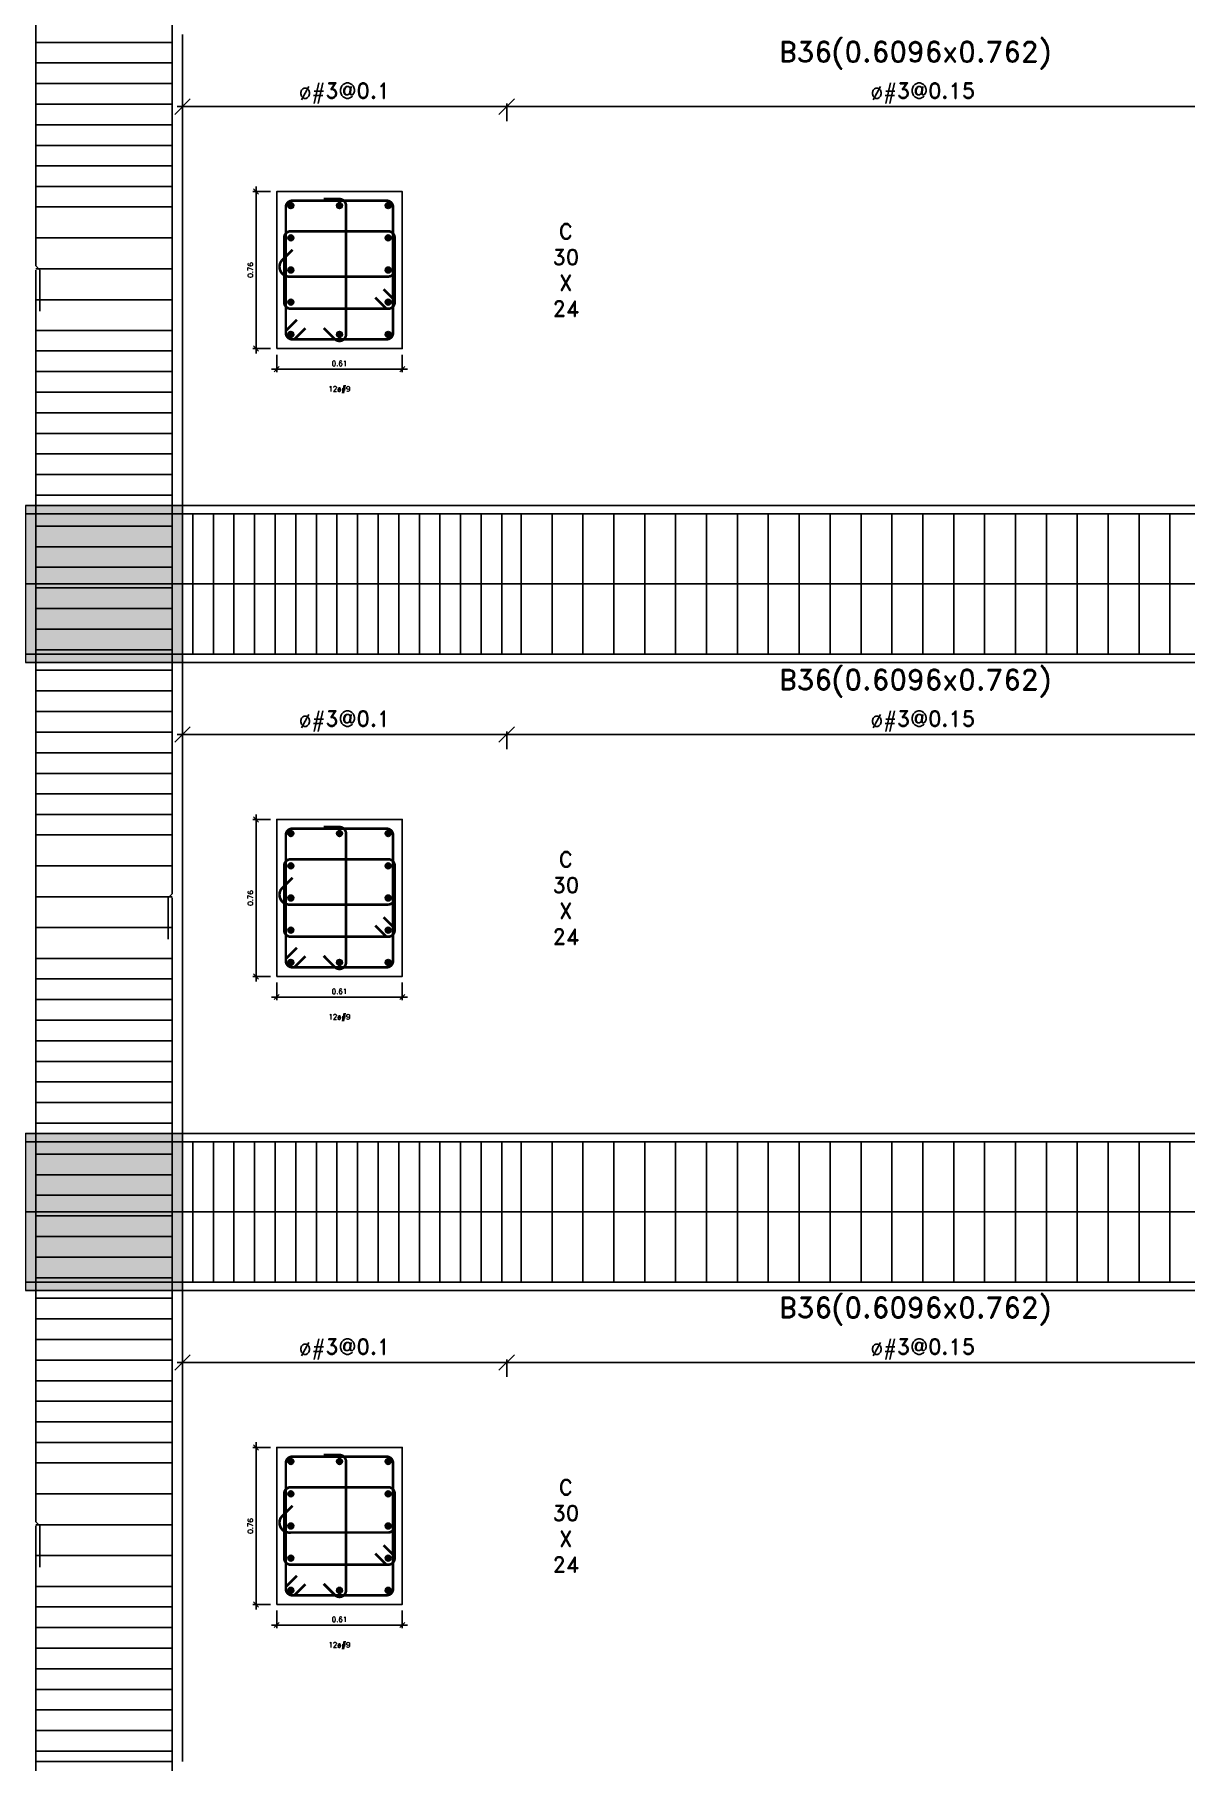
# Model space of a CAD drawing. Header units: inches. Extents: x 2674 to 28325, y -8016 to 21827.
# Drawn here: x 11110.5 to 11389.9, y -1064.6 to -645.5 of the extents above; entities that cross this region are included whole.
import ezdxf

# ---------------------------------------------------------------- set-up
doc = ezdxf.new("R2010")
doc.units = ezdxf.units.IN
doc.header["$MEASUREMENT"] = 0
for name, color, linetype in [('Beam', 3, 'Continuous'), ('Beam elevation contour', 7, 'Continuous'), ('Beam rebar bot', 2, 'Continuous'), ('Beam rebar top', 2, 'Continuous'), ('Beam tie corner', 6, 'Continuous'), ('Beam tie mid', 4, 'Continuous'), ('Column elevation contorno', 7, 'Continuous'), ('Columns', 5, 'Continuous'), ('Dimensions', 7, 'Continuous'), ('Porticos', 7, 'Continuous'), ('Rebar long', 5, 'Continuous'), ('Rebar tie', 4, 'Continuous'), ('Texts', 7, 'Continuous')]:
    doc.layers.add(name, color=color, linetype=linetype)
doc.layers.add('Beam torsion rebar', color=7, linetype='Continuous', true_color=0xaf0000)
doc.styles.add('Letra', font='romand.shx')
doc.dimstyles.new('Dimension', dxfattribs={"dimscale": 0.083333, "dimtxt": 0.025, "dimasz": 0.025, "dimexe": 0.015, "dimexo": 0.03, "dimgap": 0.015, "dimtad": 1, "dimdec": 1, "dimzin": 0, "dimdsep": 46, "dimlunit": 4, "dimtxsty": 'Letra', "dimblk": 'OBLIQUE', "dimcen": 0.015, "dimdle": 0.025, "dimclrd": 256, "dimclre": 1, "dimclrt": 4, "dimadec": 0, "dimazin": 0, "dimtfac": 1, "dimtdec": 1, "dimtofl": 0, "dimtmove": 0, "dimatfit": 3, "dimfxl": 1, "dimtolj": 1, "dimtzin": 0, "dimarcsym": 0})

# ---------------------------------------------------------------- blocks, each defined once
blk = doc.blocks.new('_Oblique')
at = {"color": 0, "linetype": 'ByBlock', "lineweight": -2}
blk.add_line((-0.5, -0.5), (0.5, 0.5), dxfattribs=at)
blk = doc.blocks.new('*D31')
at = {"color": 1, "linetype": 'ByBlock', "lineweight": -2, "transparency": 16777216}
for p, q in [((-0.3348, 0.381), (-0.4198, 0.381)), ((-0.3348, -0.381), (-0.4198, -0.381))]:
    blk.add_line(p, q, dxfattribs=at)
at = {"linetype": 'ByBlock', "lineweight": -2, "transparency": 16777216}
blk.add_line((-0.4048, -0.406), (-0.4048, 0.406), dxfattribs=at)
at = {"layer": 'Defpoints', "transparency": 16777216}
for p in [(-0.4048, 0.381), (-0.3048, 0.381), (-0.3048, -0.381)]:
    blk.add_point(p, dxfattribs=at)
at = {"lineweight": -2, "transparency": 16777216, "xscale": 0.025, "yscale": 0.025, "zscale": 0.025}
for p, rotation in [((-0.4048, 0.381), 90), ((-0.4048, -0.381), 270)]:
    blk.add_blockref('_Oblique', p, dxfattribs=dict(at, rotation=rotation))
at = {"color": 4, "transparency": 16777216, "insert": (-0.4198, 0), "char_height": 0.025, "attachment_point": 8, "rotation": 90, "style": 'Letra'}
blk.add_mtext('0.76', dxfattribs=at)
blk = doc.blocks.new('*D32')
at = {"color": 1, "linetype": 'ByBlock', "lineweight": -2, "transparency": 16777216}
for p, q in [((-0.3048, -0.411), (-0.3048, -0.496)), ((0.3048, -0.411), (0.3048, -0.496))]:
    blk.add_line(p, q, dxfattribs=at)
at = {"linetype": 'ByBlock', "lineweight": -2, "transparency": 16777216}
blk.add_line((-0.3298, -0.481), (0.3298, -0.481), dxfattribs=at)
at = {"layer": 'Defpoints', "transparency": 16777216}
for p in [(-0.3048, -0.381), (0.3048, -0.381), (0.3048, -0.481)]:
    blk.add_point(p, dxfattribs=at)
at = {"lineweight": -2, "transparency": 16777216, "xscale": 0.025, "yscale": 0.025, "zscale": 0.025, "rotation": 180}
blk.add_blockref('_Oblique', (-0.3048, -0.481), dxfattribs=at)
at = {"lineweight": -2, "transparency": 16777216, "xscale": 0.025, "yscale": 0.025, "zscale": 0.025}
blk.add_blockref('_Oblique', (0.3048, -0.481), dxfattribs=at)
at = {"color": 4, "transparency": 16777216, "insert": (0, -0.466), "char_height": 0.025, "attachment_point": 8, "style": 'Letra'}
blk.add_mtext('0.61', dxfattribs=at)
blk = doc.blocks.new('#9')
blk.add_hatch(color=256).paths.add_polyline_path([(0.0143, 0, 1), (-0.0143, 0, 1)])
at = {"color": 0}
blk.add_circle((0, 0), 0.0143, dxfattribs=at)
blk = doc.blocks.new('*D64')
at = {"linetype": 'ByBlock', "lineweight": -2, "transparency": 16777216}
blk.add_line((725.1101, 31.8064), (726.7341, 31.8064), dxfattribs=at)
at = {"color": 1, "linetype": 'ByBlock', "lineweight": -2, "transparency": 16777216}
for p, q in [((725.1351, 31.7364), (725.1351, 31.8214)), ((726.7091, 31.7364), (726.7091, 31.8214))]:
    blk.add_line(p, q, dxfattribs=at)
at = {"layer": 'Defpoints', "transparency": 16777216}
for p in [(726.7091, 31.8064), (725.1351, 31.7064), (726.7091, 31.7064)]:
    blk.add_point(p, dxfattribs=at)
at = {"lineweight": -2, "transparency": 16777216, "xscale": 0.075, "yscale": 0.075, "zscale": 0.075, "rotation": 180}
blk.add_blockref('_Oblique', (725.1351, 31.8064), dxfattribs=at)
at = {"lineweight": -2, "transparency": 16777216, "xscale": 0.075, "yscale": 0.075, "zscale": 0.075}
blk.add_blockref('_Oblique', (726.7091, 31.8064), dxfattribs=at)
at = {"color": 4, "transparency": 16777216, "insert": (725.9221, 31.8214), "char_height": 0.075, "attachment_point": 8, "style": 'Letra'}
blk.add_mtext('ø#3@0.1', dxfattribs=at)
blk = doc.blocks.new('*D66')
at = {"linetype": 'ByBlock', "lineweight": -2, "transparency": 16777216}
blk.add_line((726.6841, 31.8064), (730.7741, 31.8064), dxfattribs=at)
at = {"color": 1, "linetype": 'ByBlock', "lineweight": -2, "transparency": 16777216}
for p, q in [((726.7091, 31.7364), (726.7091, 31.8214)), ((730.7491, 31.7364), (730.7491, 31.8214))]:
    blk.add_line(p, q, dxfattribs=at)
at = {"layer": 'Defpoints', "transparency": 16777216}
for p in [(730.7491, 31.8064), (726.7091, 31.7064), (730.7491, 31.7064)]:
    blk.add_point(p, dxfattribs=at)
at = {"lineweight": -2, "transparency": 16777216, "xscale": 0.075, "yscale": 0.075, "zscale": 0.075, "rotation": 180}
blk.add_blockref('_Oblique', (726.7091, 31.8064), dxfattribs=at)
at = {"lineweight": -2, "transparency": 16777216, "xscale": 0.075, "yscale": 0.075, "zscale": 0.075}
blk.add_blockref('_Oblique', (730.7491, 31.8064), dxfattribs=at)
at = {"color": 4, "transparency": 16777216, "insert": (728.7291, 31.8214), "char_height": 0.075, "attachment_point": 8, "style": 'Letra'}
blk.add_mtext('ø#3@0.15', dxfattribs=at)
blk = doc.blocks.new('FB 30 X 30')
blk.add_hatch(color=256).paths.add_polyline_path([(0.381, 0.381), (-0.381, 0.381), (-0.381, -0.381), (0.381, -0.381)])
at = {"color": 0}
blk.add_lwpolyline([(0.381, 0.381), (-0.381, 0.381), (-0.381, -0.381), (0.381, -0.381)], close=True, dxfattribs=at)
blk = doc.blocks.new('*D83')
at = {"linetype": 'ByBlock', "lineweight": -2, "transparency": 16777216}
blk.add_line((725.1101, 28.7584), (726.7341, 28.7584), dxfattribs=at)
at = {"color": 1, "linetype": 'ByBlock', "lineweight": -2, "transparency": 16777216}
for p, q in [((725.1351, 28.6884), (725.1351, 28.7734)), ((726.7091, 28.6884), (726.7091, 28.7734))]:
    blk.add_line(p, q, dxfattribs=at)
at = {"layer": 'Defpoints', "transparency": 16777216}
for p in [(726.7091, 28.7584), (725.1351, 28.6584), (726.7091, 28.6584)]:
    blk.add_point(p, dxfattribs=at)
at = {"lineweight": -2, "transparency": 16777216, "xscale": 0.075, "yscale": 0.075, "zscale": 0.075, "rotation": 180}
blk.add_blockref('_Oblique', (725.1351, 28.7584), dxfattribs=at)
at = {"lineweight": -2, "transparency": 16777216, "xscale": 0.075, "yscale": 0.075, "zscale": 0.075}
blk.add_blockref('_Oblique', (726.7091, 28.7584), dxfattribs=at)
at = {"color": 4, "transparency": 16777216, "insert": (725.9221, 28.7734), "char_height": 0.075, "attachment_point": 8, "style": 'Letra'}
blk.add_mtext('ø#3@0.1', dxfattribs=at)
blk = doc.blocks.new('*D85')
at = {"linetype": 'ByBlock', "lineweight": -2, "transparency": 16777216}
blk.add_line((726.6841, 28.7584), (730.7741, 28.7584), dxfattribs=at)
at = {"color": 1, "linetype": 'ByBlock', "lineweight": -2, "transparency": 16777216}
for p, q in [((726.7091, 28.6884), (726.7091, 28.7734)), ((730.7491, 28.6884), (730.7491, 28.7734))]:
    blk.add_line(p, q, dxfattribs=at)
at = {"layer": 'Defpoints', "transparency": 16777216}
for p in [(730.7491, 28.7584), (726.7091, 28.6584), (730.7491, 28.6584)]:
    blk.add_point(p, dxfattribs=at)
at = {"lineweight": -2, "transparency": 16777216, "xscale": 0.075, "yscale": 0.075, "zscale": 0.075, "rotation": 180}
blk.add_blockref('_Oblique', (726.7091, 28.7584), dxfattribs=at)
at = {"lineweight": -2, "transparency": 16777216, "xscale": 0.075, "yscale": 0.075, "zscale": 0.075}
blk.add_blockref('_Oblique', (730.7491, 28.7584), dxfattribs=at)
at = {"color": 4, "transparency": 16777216, "insert": (728.7291, 28.7734), "char_height": 0.075, "attachment_point": 8, "style": 'Letra'}
blk.add_mtext('ø#3@0.15', dxfattribs=at)
blk = doc.blocks.new('*D102')
at = {"linetype": 'ByBlock', "lineweight": -2, "transparency": 16777216}
blk.add_line((725.1101, 25.7104), (726.7341, 25.7104), dxfattribs=at)
at = {"color": 1, "linetype": 'ByBlock', "lineweight": -2, "transparency": 16777216}
for p, q in [((725.1351, 25.6404), (725.1351, 25.7254)), ((726.7091, 25.6404), (726.7091, 25.7254))]:
    blk.add_line(p, q, dxfattribs=at)
at = {"layer": 'Defpoints', "transparency": 16777216}
for p in [(726.7091, 25.7104), (725.1351, 25.6104), (726.7091, 25.6104)]:
    blk.add_point(p, dxfattribs=at)
at = {"lineweight": -2, "transparency": 16777216, "xscale": 0.075, "yscale": 0.075, "zscale": 0.075, "rotation": 180}
blk.add_blockref('_Oblique', (725.1351, 25.7104), dxfattribs=at)
at = {"lineweight": -2, "transparency": 16777216, "xscale": 0.075, "yscale": 0.075, "zscale": 0.075}
blk.add_blockref('_Oblique', (726.7091, 25.7104), dxfattribs=at)
at = {"color": 4, "transparency": 16777216, "insert": (725.9221, 25.7254), "char_height": 0.075, "attachment_point": 8, "style": 'Letra'}
blk.add_mtext('ø#3@0.1', dxfattribs=at)
blk = doc.blocks.new('*D104')
at = {"linetype": 'ByBlock', "lineweight": -2, "transparency": 16777216}
blk.add_line((726.6841, 25.7104), (730.7741, 25.7104), dxfattribs=at)
at = {"color": 1, "linetype": 'ByBlock', "lineweight": -2, "transparency": 16777216}
for p, q in [((726.7091, 25.6404), (726.7091, 25.7254)), ((730.7491, 25.6404), (730.7491, 25.7254))]:
    blk.add_line(p, q, dxfattribs=at)
at = {"layer": 'Defpoints', "transparency": 16777216}
for p in [(730.7491, 25.7104), (726.7091, 25.6104), (730.7491, 25.6104)]:
    blk.add_point(p, dxfattribs=at)
at = {"lineweight": -2, "transparency": 16777216, "xscale": 0.075, "yscale": 0.075, "zscale": 0.075, "rotation": 180}
blk.add_blockref('_Oblique', (726.7091, 25.7104), dxfattribs=at)
at = {"lineweight": -2, "transparency": 16777216, "xscale": 0.075, "yscale": 0.075, "zscale": 0.075}
blk.add_blockref('_Oblique', (730.7491, 25.7104), dxfattribs=at)
at = {"color": 4, "transparency": 16777216, "insert": (728.7291, 25.7254), "char_height": 0.075, "attachment_point": 8, "style": 'Letra'}
blk.add_mtext('ø#3@0.15', dxfattribs=at)
blk = doc.blocks.new('C 30 X 24')
at = {"layer": 'Columns'}
blk.add_lwpolyline([(-0.3048, -0.381), (0.3048, -0.381), (0.3048, 0.381), (-0.3048, 0.381)], close=True, dxfattribs=at)
at = {"layer": 'Rebar tie'}
for points in [[(-0.2065, -0.2419, 0.0127, 0.0127, 0), (-0.2604, -0.2958, 0.0127, 0.0127, 0), (-0.2604, -0.3048, 0.0127, 0.0127, 0.414214), (-0.2286, -0.3366, 0.0127, 0.0127, 0), (0.2286, -0.3366, 0.0127, 0.0127, 0.414214), (0.2604, -0.3048, 0.0127, 0.0127, 0), (0.2604, 0.3048, 0.0127, 0.0127, 0.414214), (0.2286, 0.3366, 0.0127, 0.0127, 0), (-0.2286, 0.3366, 0.0127, 0.0127, 0.414214), (-0.2604, 0.3048, 0.0127, 0.0127, 0), (-0.2604, -0.3048, 0.0127, 0.0127, 0.414214), (-0.2286, -0.3366, 0.0127, 0.0127, 0), (-0.2196, -0.3366, 0.0127, 0.0127, 0), (-0.1657, -0.2827, 0.0127, 0.0127, 0)], [(-0.0763, -0.2812, 0.0127, 0.0127, 0), (-0.0225, -0.3351, 0.0127, 0.0127, 0.668179), (0.0318, -0.3126, 0.0127, 0.0127, 0), (0.0318, 0.3126, 0.0127, 0.0127, 0.414214), (0, 0.3444, 0.0127, 0.0127, 0), (-0.0762, 0.3444, 0.0127, 0.0127, 0)], [(0.2143, -0.0935, 0.0127, 0.0127, 0), (0.2682, -0.1473, 0.0127, 0.0127, 0), (0.2682, -0.1563, 0.0127, 0.0127, -0.414214), (0.2364, -0.1881, 0.0127, 0.0127, 0), (-0.2364, -0.1881, 0.0127, 0.0127, -0.414214), (-0.2682, -0.1563, 0.0127, 0.0127, 0), (-0.2682, 0.1563, 0.0127, 0.0127, -0.414214), (-0.2364, 0.1881, 0.0127, 0.0127, 0), (0.2364, 0.1881, 0.0127, 0.0127, -0.414214), (0.2682, 0.1563, 0.0127, 0.0127, 0), (0.2682, -0.1563, 0.0127, 0.0127, -0.414214), (0.2364, -0.1881, 0.0127, 0.0127, 0), (0.2275, -0.1881, 0.0127, 0.0127, 0), (0.1736, -0.1342, 0.0127, 0.0127, 0)], [(-0.2275, 0.0988, 0.0127, 0.0127, 0), (-0.2813, 0.0449, 0.0127, 0.0127, 0.668179), (-0.2364, -0.0318, 0.0127, 0.0127, 0), (0.2364, -0.0318, 0.0127, 0.0127, 0.414214), (0.2682, 0, 0.0127, 0.0127, 0), (0.2682, 0.0762, 0.0127, 0.0127, 0)]]:
    blk.add_lwpolyline(points, format="xyseb", dxfattribs=at)
at = {"layer": 'Rebar long', "color": 0}
for p in [(-0.2364, 0.3126), (0, 0.3126), (0.2364, 0.3126), (-0.2364, 0.1563), (0.2364, 0.1563), (-0.2364, 0), (0.2364, 0), (-0.2364, -0.1563), (0.2364, -0.1563), (-0.2364, -0.3126), (0, -0.3126), (0.2364, -0.3126)]:
    blk.add_blockref('#9', p, dxfattribs=at)
at = {"layer": 'Texts', "insert": (0, -0.581), "char_height": 0.025, "width": 0.056717, "attachment_point": 5, "style": 'Letra'}
blk.add_mtext('12ø#9', dxfattribs=at)
at = {"layer": 'Dimensions'}
for p2, distance, picture, middle in [((-0.3048, 0.381), 0.1, '*D31', (-0.4048, 0)), ((0.3048, -0.381), -0.1, '*D32', (0, -0.481))]:
    dim = blk.add_aligned_dim(p1=(-0.3048, -0.381), p2=p2, distance=distance, dimstyle='Dimension', override={"dimtxt": 0.025, "dimasz": 0.025, "dimpost": '<>'}, dxfattribs=at)
    dim.commit()
    dim.dimension.update_dxf_attribs({"geometry": picture, "text_midpoint": middle})
blk = doc.blocks.new('B33-B34-B35-B36-Story10')
at = {"layer": 'Texts', "insert": (728.6911, 32.0564), "char_height": 0.1, "width": 0.056717, "attachment_point": 5, "style": 'Letra'}
blk.add_mtext('B36(0.6096x0.762)', dxfattribs=at)
at = {"layer": 'Dimensions'}
for p1, p2, text, picture, middle in [((725.1351, 31.7064), (726.7091, 31.7064), 'ø#3@0.1', '*D64', (725.9221, 31.8064)), ((726.7091, 31.7064), (730.7491, 31.7064), 'ø#3@0.15', '*D66', (728.7291, 31.8064))]:
    dim = blk.add_aligned_dim(p1=p1, p2=p2, distance=0.1, text=text, dimstyle='Dimension', override={"dimtxt": 0.075, "dimasz": 0.075, "dimpost": '<>'}, dxfattribs=at)
    dim.commit()
    dim.dimension.update_dxf_attribs({"geometry": picture, "text_midpoint": middle})
blk = doc.blocks.new('B33-B34-B35-B36-Story9')
at = {"layer": 'Beam elevation contour'}
for points in [[(725.1351, 29.8704), (732.3232, 29.8704)], [(725.1351, 29.1084), (732.3232, 29.1084)]]:
    blk.add_lwpolyline(points, dxfattribs=at)
at = {"layer": 'Beam rebar bot'}
blk.add_lwpolyline([(732.8728, 29.4484), (732.8728, 29.1484), (702.188, 29.1484), (702.188, 29.4484)], dxfattribs=at)
at = {"layer": 'Beam rebar top'}
blk.add_lwpolyline([(702.208, 29.5304), (702.208, 29.8304), (732.8928, 29.8304), (732.8928, 29.5304)], dxfattribs=at)
at = {"layer": 'Beam tie corner'}
for points in [[(725.1851, 29.8304), (725.1851, 29.1484)], [(725.2851, 29.8304), (725.2851, 29.1484)], [(725.3851, 29.8304), (725.3851, 29.1484)], [(725.4851, 29.8304), (725.4851, 29.1484)], [(725.5851, 29.8304), (725.5851, 29.1484)], [(725.6851, 29.8304), (725.6851, 29.1484)], [(725.7851, 29.8304), (725.7851, 29.1484)], [(725.8851, 29.8304), (725.8851, 29.1484)], [(725.9851, 29.8304), (725.9851, 29.1484)], [(726.0851, 29.8304), (726.0851, 29.1484)], [(726.1851, 29.8304), (726.1851, 29.1484)], [(726.2851, 29.8304), (726.2851, 29.1484)], [(726.3851, 29.8304), (726.3851, 29.1484)], [(726.4851, 29.8304), (726.4851, 29.1484)], [(726.5851, 29.8304), (726.5851, 29.1484)], [(726.6851, 29.8304), (726.6851, 29.1484)]]:
    blk.add_lwpolyline(points, dxfattribs=at)
at = {"layer": 'Beam tie mid'}
for points in [[(726.7791, 29.8304), (726.7791, 29.1484)], [(726.9291, 29.8304), (726.9291, 29.1484)], [(727.0791, 29.8304), (727.0791, 29.1484)], [(727.2291, 29.8304), (727.2291, 29.1484)], [(727.3791, 29.8304), (727.3791, 29.1484)], [(727.5291, 29.8304), (727.5291, 29.1484)], [(727.6791, 29.8304), (727.6791, 29.1484)], [(727.8291, 29.8304), (727.8291, 29.1484)], [(727.9791, 29.8304), (727.9791, 29.1484)], [(728.1291, 29.8304), (728.1291, 29.1484)], [(728.2791, 29.8304), (728.2791, 29.1484)], [(728.4291, 29.8304), (728.4291, 29.1484)], [(728.5791, 29.8304), (728.5791, 29.1484)], [(728.7291, 29.8304), (728.7291, 29.1484)], [(728.8791, 29.8304), (728.8791, 29.1484)], [(729.0291, 29.8304), (729.0291, 29.1484)], [(729.1791, 29.8304), (729.1791, 29.1484)], [(729.3291, 29.8304), (729.3291, 29.1484)], [(729.4791, 29.8304), (729.4791, 29.1484)], [(729.6291, 29.8304), (729.6291, 29.1484)], [(729.7791, 29.8304), (729.7791, 29.1484)], [(729.9291, 29.8304), (729.9291, 29.1484)]]:
    blk.add_lwpolyline(points, dxfattribs=at)
at = {"layer": 'Beam torsion rebar'}
blk.add_lwpolyline([(702.188, 29.4894), (732.8928, 29.4894)], dxfattribs=at)
at = {"layer": 'Beam', "color": 0}
blk.add_blockref('FB 30 X 30', (724.7541, 29.4894), dxfattribs=at)
at = {"layer": 'Texts', "insert": (728.6911, 29.0084), "char_height": 0.1, "width": 0.056717, "attachment_point": 5, "style": 'Letra'}
blk.add_mtext('B36(0.6096x0.762)', dxfattribs=at)
at = {"layer": 'Dimensions'}
for p1, p2, text, picture, middle in [((725.1351, 28.6584), (726.7091, 28.6584), 'ø#3@0.1', '*D83', (725.9221, 28.7584)), ((726.7091, 28.6584), (730.7491, 28.6584), 'ø#3@0.15', '*D85', (728.7291, 28.7584))]:
    dim = blk.add_aligned_dim(p1=p1, p2=p2, distance=0.1, text=text, dimstyle='Dimension', override={"dimtxt": 0.075, "dimasz": 0.075, "dimpost": '<>'}, dxfattribs=at)
    dim.commit()
    dim.dimension.update_dxf_attribs({"geometry": picture, "text_midpoint": middle})
blk = doc.blocks.new('B33-B34-B35-B36-Story8')
at = {"layer": 'Beam elevation contour'}
for points in [[(725.1351, 26.8224), (732.3232, 26.8224)], [(725.1351, 26.0604), (732.3232, 26.0604)]]:
    blk.add_lwpolyline(points, dxfattribs=at)
at = {"layer": 'Beam rebar bot'}
blk.add_lwpolyline([(732.8728, 26.4004), (732.8728, 26.1004), (702.188, 26.1004), (702.188, 26.4004)], dxfattribs=at)
at = {"layer": 'Beam rebar top'}
blk.add_lwpolyline([(702.208, 26.4824), (702.208, 26.7824), (732.8928, 26.7824), (732.8928, 26.4824)], dxfattribs=at)
at = {"layer": 'Beam tie corner'}
for points in [[(725.1851, 26.7824), (725.1851, 26.1004)], [(725.2851, 26.7824), (725.2851, 26.1004)], [(725.3851, 26.7824), (725.3851, 26.1004)], [(725.4851, 26.7824), (725.4851, 26.1004)], [(725.5851, 26.7824), (725.5851, 26.1004)], [(725.6851, 26.7824), (725.6851, 26.1004)], [(725.7851, 26.7824), (725.7851, 26.1004)], [(725.8851, 26.7824), (725.8851, 26.1004)], [(725.9851, 26.7824), (725.9851, 26.1004)], [(726.0851, 26.7824), (726.0851, 26.1004)], [(726.1851, 26.7824), (726.1851, 26.1004)], [(726.2851, 26.7824), (726.2851, 26.1004)], [(726.3851, 26.7824), (726.3851, 26.1004)], [(726.4851, 26.7824), (726.4851, 26.1004)], [(726.5851, 26.7824), (726.5851, 26.1004)], [(726.6851, 26.7824), (726.6851, 26.1004)]]:
    blk.add_lwpolyline(points, dxfattribs=at)
at = {"layer": 'Beam tie mid'}
for points in [[(726.7791, 26.7824), (726.7791, 26.1004)], [(726.9291, 26.7824), (726.9291, 26.1004)], [(727.0791, 26.7824), (727.0791, 26.1004)], [(727.2291, 26.7824), (727.2291, 26.1004)], [(727.3791, 26.7824), (727.3791, 26.1004)], [(727.5291, 26.7824), (727.5291, 26.1004)], [(727.6791, 26.7824), (727.6791, 26.1004)], [(727.8291, 26.7824), (727.8291, 26.1004)], [(727.9791, 26.7824), (727.9791, 26.1004)], [(728.1291, 26.7824), (728.1291, 26.1004)], [(728.2791, 26.7824), (728.2791, 26.1004)], [(728.4291, 26.7824), (728.4291, 26.1004)], [(728.5791, 26.7824), (728.5791, 26.1004)], [(728.7291, 26.7824), (728.7291, 26.1004)], [(728.8791, 26.7824), (728.8791, 26.1004)], [(729.0291, 26.7824), (729.0291, 26.1004)], [(729.1791, 26.7824), (729.1791, 26.1004)], [(729.3291, 26.7824), (729.3291, 26.1004)], [(729.4791, 26.7824), (729.4791, 26.1004)], [(729.6291, 26.7824), (729.6291, 26.1004)], [(729.7791, 26.7824), (729.7791, 26.1004)], [(729.9291, 26.7824), (729.9291, 26.1004)]]:
    blk.add_lwpolyline(points, dxfattribs=at)
at = {"layer": 'Beam torsion rebar'}
blk.add_lwpolyline([(702.188, 26.4414), (732.8928, 26.4414)], dxfattribs=at)
at = {"layer": 'Beam', "color": 0}
blk.add_blockref('FB 30 X 30', (724.7541, 26.4414), dxfattribs=at)
at = {"layer": 'Texts', "insert": (728.6911, 25.9604), "char_height": 0.1, "width": 0.056717, "attachment_point": 5, "style": 'Letra'}
blk.add_mtext('B36(0.6096x0.762)', dxfattribs=at)
at = {"layer": 'Dimensions'}
for p1, p2, text, picture, middle in [((725.1351, 25.6104), (726.7091, 25.6104), 'ø#3@0.1', '*D102', (725.9221, 25.7104)), ((726.7091, 25.6104), (730.7491, 25.6104), 'ø#3@0.15', '*D104', (728.7291, 25.7104))]:
    dim = blk.add_aligned_dim(p1=p1, p2=p2, distance=0.1, text=text, dimstyle='Dimension', override={"dimtxt": 0.075, "dimasz": 0.075, "dimpost": '<>'}, dxfattribs=at)
    dim.commit()
    dim.dimension.update_dxf_attribs({"geometry": picture, "text_midpoint": middle})

msp = doc.modelspace()

# ---------------------------------------------------------------- linework, layer by layer
at = {"layer": 'Beam rebar bot'}
for points in [[(11110.83, -471.75), (11110.83, -701.66)], [(11143.93, -546.45), (11143.93, -854.06)], [(11111.83, -702.66), (11110.83, -701.66)], [(11110.83, -702.66), (11110.83, -1006.46)], [(11111.83, -702.66), (11111.83, -712.66)], [(11142.93, -855.06), (11143.93, -854.06)], [(11142.93, -855.06), (11142.93, -865.06)], [(11143.93, -855.06), (11143.93, -1158.86)], [(11111.83, -1007.46), (11110.83, -1006.46)], [(11110.83, -1007.46), (11110.83, -1311.26)], [(11111.83, -1007.46), (11111.83, -1017.46)]]:
    msp.add_lwpolyline(points, dxfattribs=at)
at = {"layer": 'Beam tie corner'}
for points in [[(11110.83, -647.41), (11143.93, -647.41)], [(11110.83, -652.41), (11143.93, -652.41)], [(11110.83, -657.41), (11143.93, -657.41)], [(11110.83, -662.41), (11143.93, -662.41)], [(11110.83, -667.41), (11143.93, -667.41)], [(11110.83, -672.41), (11143.93, -672.41)], [(11110.83, -677.41), (11143.93, -677.41)], [(11110.83, -682.41), (11143.93, -682.41)], [(11110.83, -722.31), (11143.93, -722.31)], [(11110.83, -727.31), (11143.93, -727.31)], [(11110.83, -732.31), (11143.93, -732.31)], [(11110.83, -737.31), (11143.93, -737.31)], [(11110.83, -742.31), (11143.93, -742.31)], [(11110.83, -747.31), (11143.93, -747.31)], [(11110.83, -752.31), (11143.93, -752.31)], [(11110.83, -757.31), (11143.93, -757.31)], [(11110.83, -759.81), (11143.93, -759.81)], [(11110.83, -764.81), (11143.93, -764.81)], [(11110.83, -769.81), (11143.93, -769.81)], [(11110.83, -774.81), (11143.93, -774.81)], [(11110.83, -779.81), (11143.93, -779.81)], [(11110.83, -784.81), (11143.93, -784.81)], [(11110.83, -789.81), (11143.93, -789.81)], [(11110.83, -794.81), (11143.93, -794.81)], [(11110.83, -799.81), (11143.93, -799.81)], [(11110.83, -804.81), (11143.93, -804.81)], [(11110.83, -809.81), (11143.93, -809.81)], [(11110.83, -814.81), (11143.93, -814.81)], [(11110.83, -819.81), (11143.93, -819.81)], [(11110.83, -824.81), (11143.93, -824.81)], [(11110.83, -829.81), (11143.93, -829.81)], [(11110.83, -834.81), (11143.93, -834.81)], [(11110.83, -874.71), (11143.93, -874.71)], [(11110.83, -879.71), (11143.93, -879.71)], [(11110.83, -884.71), (11143.93, -884.71)], [(11110.83, -889.71), (11143.93, -889.71)], [(11110.83, -894.71), (11143.93, -894.71)], [(11110.83, -899.71), (11143.93, -899.71)], [(11110.83, -904.71), (11143.93, -904.71)], [(11110.83, -909.71), (11143.93, -909.71)], [(11110.83, -912.21), (11143.93, -912.21)], [(11110.83, -917.21), (11143.93, -917.21)], [(11110.83, -922.21), (11143.93, -922.21)], [(11110.83, -927.21), (11143.93, -927.21)], [(11110.83, -932.21), (11143.93, -932.21)], [(11110.83, -937.21), (11143.93, -937.21)], [(11110.83, -942.21), (11143.93, -942.21)], [(11110.83, -947.21), (11143.93, -947.21)], [(11110.83, -952.21), (11143.93, -952.21)], [(11110.83, -957.21), (11143.93, -957.21)], [(11110.83, -962.21), (11143.93, -962.21)], [(11110.83, -967.21), (11143.93, -967.21)], [(11110.83, -972.21), (11143.93, -972.21)], [(11110.83, -977.21), (11143.93, -977.21)], [(11110.83, -982.21), (11143.93, -982.21)], [(11110.83, -987.21), (11143.93, -987.21)], [(11110.83, -1027.11), (11143.93, -1027.11)], [(11110.83, -1032.11), (11143.93, -1032.11)], [(11110.83, -1037.11), (11143.93, -1037.11)], [(11110.83, -1042.11), (11143.93, -1042.11)], [(11110.83, -1047.11), (11143.93, -1047.11)], [(11110.83, -1052.11), (11143.93, -1052.11)], [(11110.83, -1057.11), (11143.93, -1057.11)], [(11110.83, -1062.11), (11143.93, -1062.11)], [(11110.83, -1064.61), (11143.93, -1064.61)]]:
    msp.add_lwpolyline(points, dxfattribs=at)
at = {"layer": 'Beam tie mid'}
for points in [[(11110.83, -687.36), (11143.93, -687.36)], [(11110.83, -694.86), (11143.93, -694.86)], [(11110.83, -702.36), (11143.93, -702.36)], [(11110.83, -709.86), (11143.93, -709.86)], [(11110.83, -717.36), (11143.93, -717.36)], [(11110.83, -839.76), (11143.93, -839.76)], [(11110.83, -847.26), (11143.93, -847.26)], [(11110.83, -854.76), (11143.93, -854.76)], [(11110.83, -862.26), (11143.93, -862.26)], [(11110.83, -869.76), (11143.93, -869.76)], [(11110.83, -992.16), (11143.93, -992.16)], [(11110.83, -999.66), (11143.93, -999.66)], [(11110.83, -1007.16), (11143.93, -1007.16)], [(11110.83, -1014.66), (11143.93, -1014.66)], [(11110.83, -1022.16), (11143.93, -1022.16)]]:
    msp.add_lwpolyline(points, dxfattribs=at)
at = {"layer": 'Column elevation contorno'}
for points in [[(11146.43, -759.81), (11146.43, -645.51)], [(11146.43, -912.21), (11146.43, -797.91)], [(11146.43, -1064.61), (11146.43, -950.31)]]:
    msp.add_lwpolyline(points, dxfattribs=at)

# ---------------------------------------------------------------- block references
at = {"layer": 'Dimensions', "color": 0, "xscale": 49.99999999999999, "yscale": 49.99999999999999, "zscale": 49.99999999999999}
for p in [(11184.53, -702.66), (11184.53, -855.06), (11184.53, -1007.46)]:
    msp.add_blockref('C 30 X 24', p, dxfattribs=at)
at = {"layer": 'Porticos', "color": 0, "xscale": 49.99999999999999, "yscale": 49.99999999999999, "zscale": 49.99999999999999}
for name in ['B33-B34-B35-B36-Story10', 'B33-B34-B35-B36-Story9', 'B33-B34-B35-B36-Story8']:
    msp.add_blockref(name, (-25110.33, -2253.33), dxfattribs=at)

# ---------------------------------------------------------------- texts
at = {"layer": 'Texts', "char_height": 3.75, "width": 2.8358, "attachment_point": 5, "style": 'Letra'}
for insert in [(11239.5, -702.66), (11239.5, -855.06), (11239.5, -1007.46)]:
    msp.add_mtext('C 30 X 24', dxfattribs=dict(at, insert=insert))

doc.saveas('drawing.dxf')
